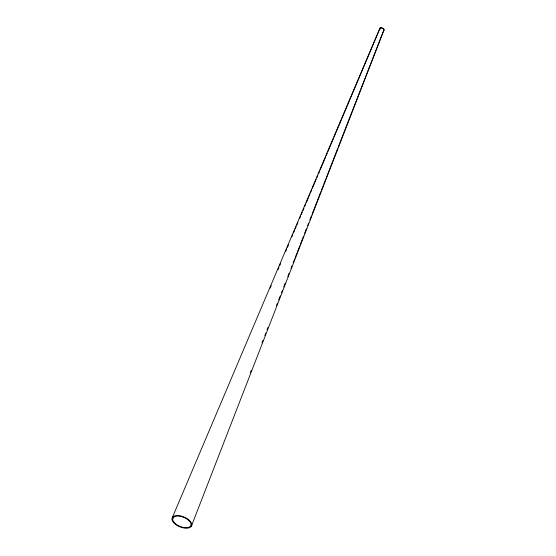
<?xml version="1.0" encoding="UTF-8"?>
<svg xmlns="http://www.w3.org/2000/svg" width="556" height="556" viewBox="0 0 556 556"><rect width="100%" height="100%" fill="white"/><g stroke="black" fill="none" stroke-linecap="round" stroke-linejoin="round"><path stroke-width="0.83" d="M191.306 526.358A10.501 5.331 22.1 0 0 179.817 515.766A10.501 5.331 22.1 0 0 174.459 523.495A10.501 5.331 22.1 0 0 191.306 526.358L383.96 30.121M250.346 372.694L251.291 370.268M262.001 342.788L262.946 340.362M264.837 335.511L265.775 333.086M267.04 329.854L267.985 327.428M276.485 305.598L277.43 303.173M278.688 299.941L280.266 295.896M281.524 292.664L282.469 290.239M283.727 287.007L285.297 282.962M287.82 276.499L289.078 273.26M290.969 268.416L291.914 265.99M293.172 262.752L294.75 258.714M295.375 257.094L296.953 253.056M297.578 251.437L299.788 245.78M300.414 244.16L303.562 236.078M304.507 233.652L306.398 228.801M307.656 225.569L308.601 223.144M309.859 219.912L311.436 215.867M312.069 214.248L320.881 191.618M321.514 189.999L323.085 185.954M323.717 184.342L325.92 178.678M326.553 177.065L337.568 148.772M338.201 147.152L383.862 29.934M172.416 517.386L379.901 28.196M172.881 518.261L173.562 516.663M270.188 288.105L271.203 285.714M277.965 269.729L278.973 267.332M279.654 265.733L280.662 263.335M285.735 251.347L286.75 248.949M287.424 247.35L288.439 244.953M291.817 236.96L292.831 234.562M293.505 232.964L294.52 230.566M295.194 228.975L296.209 226.577M296.883 224.978L297.898 222.581M299.587 218.584L300.601 216.187M301.276 214.588L302.29 212.19M302.964 210.592L303.979 208.194M304.653 206.596L305.668 204.198M306.342 202.599L308.371 197.804M309.046 196.205L310.06 193.808M310.734 192.209L311.749 189.811M312.423 188.213L316.142 179.421M316.816 177.823L317.83 175.425M318.505 173.826L319.519 171.436M320.193 169.837L325.601 157.049M326.275 155.451L327.289 153.053M327.97 151.454L333.371 138.666M334.052 137.068L379.998 28.384M380.068 28.982A2.078 1.056 22.1 0 1 382.313 28.175A2.078 1.056 22.1 0 1 383.411 30.323M380.026 29.155A2.259 1.147 22.1 0 1 380.804 27.807A2.259 1.147 22.1 0 1 383.64 28.926A2.259 1.147 22.1 0 1 383.355 30.476M174.25 522.557A9.674 4.914 22.1 0 0 190.069 526.546A9.674 4.914 22.1 0 0 181.263 516.524A9.674 4.914 22.1 0 0 174.25 522.557"/></g></svg>
